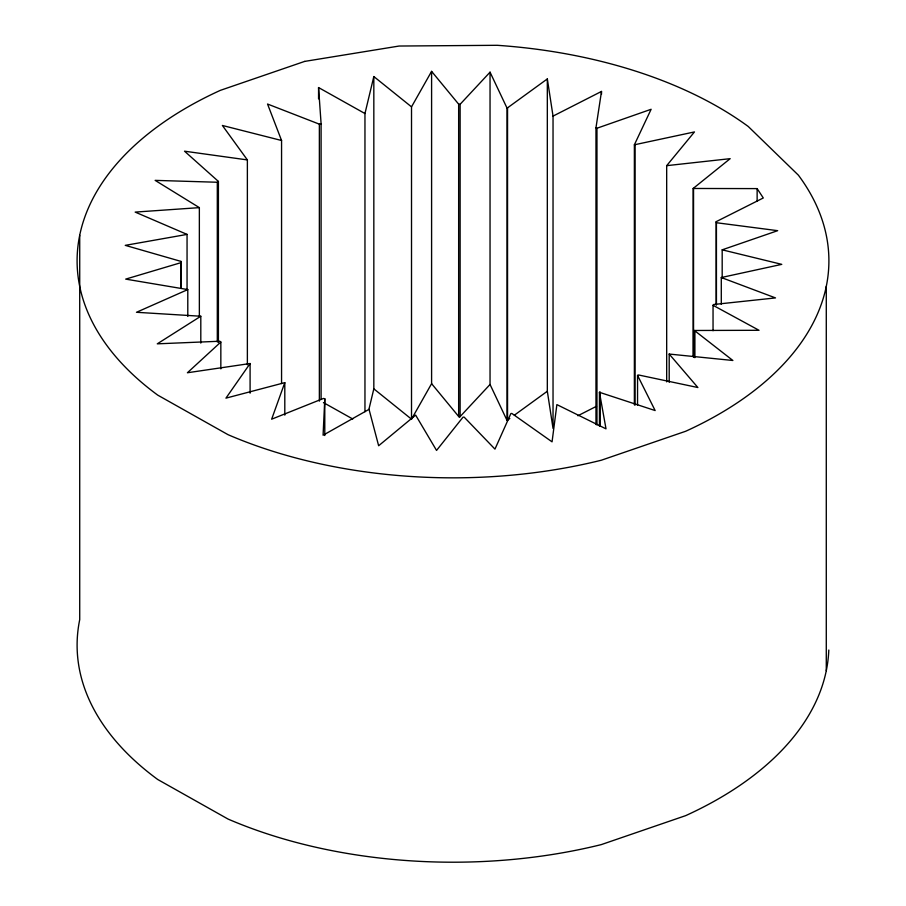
<?xml version="1.0" encoding="UTF-8"?>
<svg xmlns="http://www.w3.org/2000/svg" width="906" height="906" viewBox="0 0 906 906"><rect width="100%" height="100%" fill="white"/><g stroke="black" fill="none" stroke-linecap="round" stroke-linejoin="round"><path stroke-width="1.36" d="M200.804 343.091L200.804 316.239L157.27 343.838L219.784 341.234L220.838 342.038L187.406 372.762L250.09 363.521L225.945 398.142L284.801 382.638L271.653 419.184L323.476 398.459L324.79 398.776L323.091 435.22L369.036 409.353L378.64 445.752L415.639 415.107L436.545 450.429L463.011 417.179L464.132 417.1L494.959 449.116L510.882 413.544L511.867 413.464L552.06 441.845L556.884 404.608L606.012 428.855L599.455 392.298L655.14 410.554L637.552 375.412L638.56 374.971L697.88 387.53L669.194 354.053L732.875 360.486L694.381 330.475L694.381 357.315M595.967 424.54L595.967 127.791L601.505 91.427L553.034 116.115L553.034 428.425L547.326 391.245L547.326 78.935L507.066 108.176L507.066 420.475L509.818 418.481M364.959 411.709L364.959 113.544L373.827 76.546L411.517 106.863L411.517 419.172L373.827 388.844L373.827 76.546M368.901 409.399L373.827 388.844M634.37 404.812L634.37 144.801L651.12 109.286L596.963 128.233L595.967 127.791M411.517 106.863L431.596 71.359L458.651 104.156L458.651 416.454M411.517 419.172L431.596 383.668L431.596 71.359M713.045 330.735L713.045 305.299L713.634 304.507L775.502 297.915L721.289 277.53L721.289 304.371M666.68 381.879L666.68 165.662L694.46 131.936L634.37 144.801M460.123 416.579L460.123 104.281L490.044 72.174L490.044 384.472L459.399 417.36L431.596 383.668M693.158 356.636L693.158 188.471L730.179 158.663L666.68 165.662M199.354 316.443L199.354 207.633L155.141 180.373L217.304 182.253L218.414 181.427L184.518 151.189L247.372 159.92L247.372 364.835M514.359 415.186L547.326 391.245M577.892 415.752L596.533 406.262M716.204 305.028L716.204 221.653L763.294 197.972L757.133 188.607L693.158 188.471M187.791 316.432L187.791 289.58L136.478 312.287L200.804 316.239M722.184 278.097L722.184 249.829L777.665 230.679L716.431 222.729L716.204 221.653M187.055 289.524L187.055 234.405L125.255 245.356L180.974 261.392L181.245 262.581L125.696 279.116L187.791 289.58M281.562 383.555L281.562 140.498L267.542 104.031L319.365 124.167L321.098 123.76L318.561 87.554L364.959 113.544M721.289 277.53L781.776 264.359L722.184 249.829M199.354 207.633L135.175 212.095L187.055 234.405M694.381 330.475L759.024 330.294L713.045 305.299M458.651 104.156L460.123 104.281M281.562 140.498L222.389 125.47L247.372 159.92M323.442 402.592L352.751 419.002M490.044 72.174L507.066 108.176M490.044 384.472L507.066 420.475M547.326 78.935L553.034 116.115M826.283 286.353L826.283 670.723M757.133 188.607L757.133 201.325M716.431 222.729L716.431 304.688M694.834 330.826L694.834 357.677M693.543 189.003L693.543 357.168M669.194 354.053L669.194 382.309M637.552 375.412L637.552 405.095M635.072 145.107L635.072 405.129M601.505 91.427L601.505 94.247M600.157 391.981L600.157 425.899M599.455 392.298L599.455 426.205M596.963 128.233L596.963 424.993M507.541 107.837L507.541 420.135M324.79 398.776L324.79 435.514M321.098 123.76L321.098 399.331M319.365 124.167L319.365 401.143M318.561 87.554L318.561 98.856M284.801 382.638L284.801 415.141M250.09 363.521L250.09 393.193M220.838 342.038L220.838 368.878M218.414 181.427L218.414 342.525M217.304 182.253L217.304 341.936M181.245 262.581L181.245 288.017M180.974 261.392L180.974 288.244M79.717 235.277L79.717 619.647A375.899 217.021 0 0 0 157.769 779.522L228.052 819.058A375.899 217.021 0 0 0 601.335 844.596L685.672 815.638A375.899 217.021 0 0 0 828.797 650.032M304.665 61.404L220.328 90.362A375.899 217.021 0 0 0 157.769 395.152L228.052 434.687A375.899 217.021 0 0 0 601.335 460.225L685.672 431.267A375.899 217.021 0 0 0 798.39 175.175L748.231 126.478A375.899 217.021 0 0 0 497.235 45.3L399.116 46.036L304.665 61.404"/></g></svg>
